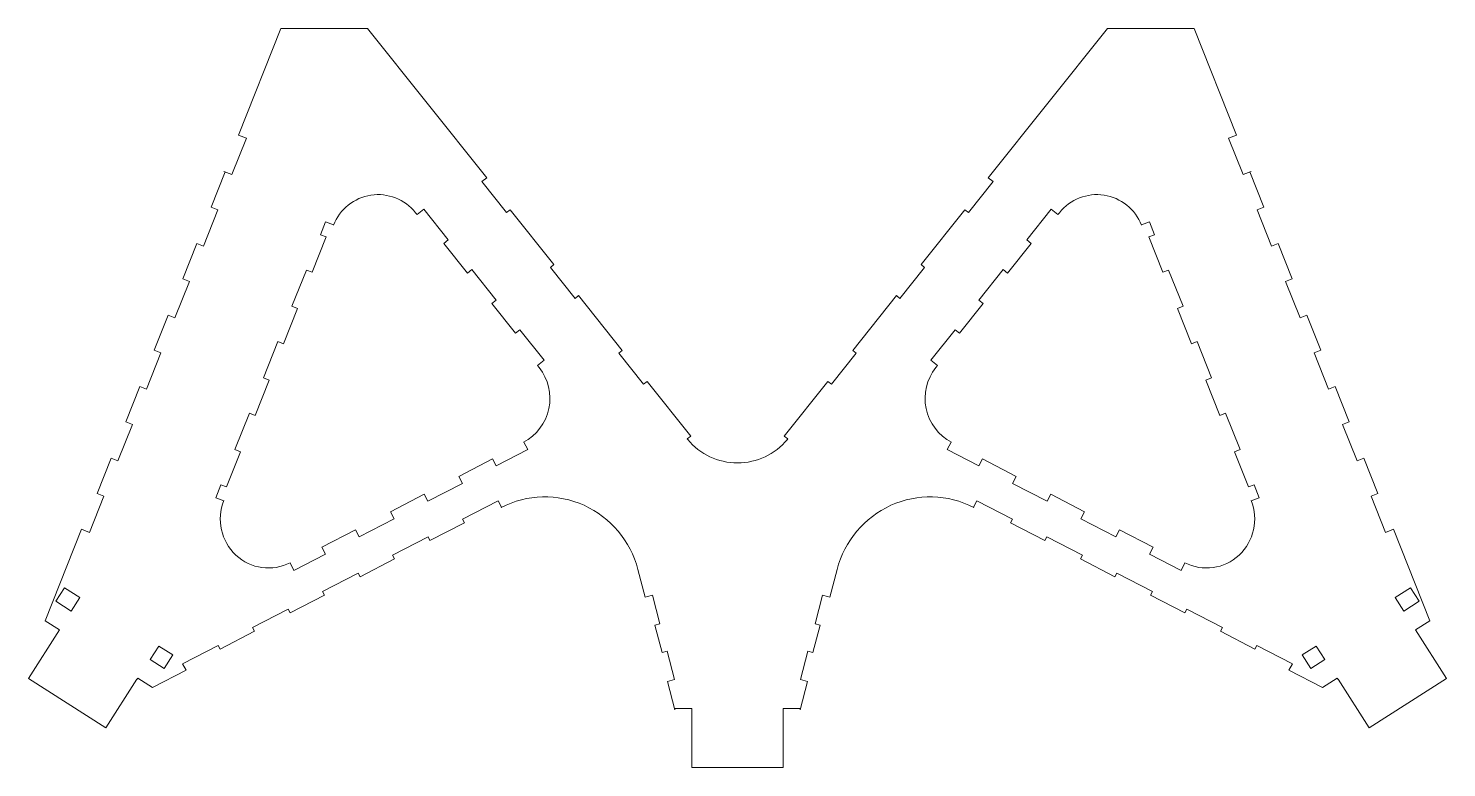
# Model space of a CAD drawing. Header units: millimetres. Extents: x 2 to 739, y 13 to 397.
import ezdxf

# ---------------------------------------------------------------- set-up
doc = ezdxf.new("R2010")
doc.units = ezdxf.units.MM

msp = doc.modelspace()

# ---------------------------------------------------------------- linework, layer by layer
at = {"color": 7, "linetype": 'Continuous', "lineweight": 15}
for p, q in [((133.54, 397.16), (111.5, 341.79)), ((178.54, 397.16), (133.54, 397.16)), ((240.43, 319.63), (178.54, 397.16)), ((500.65, 319.63), (562.54, 397.16)), ((562.54, 397.16), (607.54, 397.16)), ((607.54, 397.16), (629.57, 341.79)), ((108.13, 321.28), (115.63, 340.14)), ((115.63, 340.14), (111.5, 341.79)), ((625.44, 340.14), (629.57, 341.79)), ((632.94, 321.28), (625.44, 340.14)), ((97.38, 304.35), (104.66, 322.64)), ((103.99, 322.93), (103.99, 322.92)), ((103.99, 322.93), (108.13, 321.28)), ((103.99, 322.92), (104.66, 322.64)), ((240.43, 319.63), (237.85, 317.58)), ((237.85, 317.58), (250.7, 301.48)), ((503.22, 317.58), (490.37, 301.48)), ((500.65, 319.63), (503.22, 317.58)), ((637.08, 322.93), (632.94, 321.28)), ((637.08, 322.92), (636.41, 322.64)), ((643.69, 304.35), (636.41, 322.64)), ((637.08, 322.93), (637.08, 322.92)), ((93.34, 284.12), (100.84, 302.98)), ((100.84, 302.98), (97.38, 304.35)), ((207.69, 303.22), (204.21, 300.44)), ((220.36, 287.35), (207.69, 303.22)), ((250.7, 301.48), (252.5, 302.91)), ((252.5, 302.91), (275.19, 274.49)), ((488.58, 302.91), (465.88, 274.49)), ((490.37, 301.48), (488.58, 302.91)), ((520.71, 287.35), (533.38, 303.22)), ((533.38, 303.22), (536.86, 300.44)), ((640.23, 302.98), (643.69, 304.35)), ((647.73, 284.12), (640.23, 302.98)), ((154.07, 290.01), (156.75, 296.74)), ((156.75, 296.74), (160.89, 295.1)), ((160.89, 295.1), (160.83, 294.96)), ((204.21, 300.44), (203.41, 301.45)), ((536.86, 300.44), (537.66, 301.45)), ((584.32, 296.74), (580.18, 295.1)), ((580.18, 295.1), (580.24, 294.96)), ((587, 290.01), (584.32, 296.74)), ((157.02, 288.84), (149.73, 270.53)), ((157.02, 288.84), (154.07, 290.01)), ((218.03, 285.5), (220.36, 287.35)), ((523.04, 285.5), (520.71, 287.35)), ((584.05, 288.84), (587, 290.01)), ((584.05, 288.84), (591.34, 270.53)), ((82.59, 267.19), (89.87, 285.49)), ((89.87, 285.49), (93.34, 284.12)), ((230.32, 270.1), (218.03, 285.5)), ((510.75, 270.1), (523.04, 285.5)), ((651.2, 285.49), (647.73, 284.12)), ((658.48, 267.19), (651.2, 285.49)), ((275.19, 274.49), (273.39, 273.05)), ((273.39, 273.05), (286.24, 256.95)), ((467.68, 273.05), (454.83, 256.95)), ((465.88, 274.49), (467.68, 273.05)), ((78.55, 246.95), (86.05, 265.81)), ((86.05, 265.81), (82.59, 267.19)), ((139.28, 252.84), (146.79, 271.7)), ((146.79, 271.7), (149.73, 270.53)), ((230.32, 270.1), (232.65, 271.95)), ((232.65, 271.95), (245.31, 256.09)), ((508.42, 271.95), (495.76, 256.09)), ((510.75, 270.1), (508.42, 271.95)), ((594.28, 271.7), (591.34, 270.53)), ((601.79, 252.84), (594.28, 271.7)), ((655.02, 265.81), (658.48, 267.19)), ((662.53, 246.95), (655.02, 265.81)), ((286.24, 256.95), (288.04, 258.39)), ((288.04, 258.39), (310.73, 229.96)), ((453.03, 258.39), (430.34, 229.96)), ((454.83, 256.95), (453.03, 258.39)), ((142.23, 251.67), (134.94, 233.37)), ((142.23, 251.67), (139.28, 252.84)), ((245.31, 256.09), (242.99, 254.23)), ((255.28, 238.84), (242.99, 254.23)), ((485.79, 238.84), (498.08, 254.23)), ((495.76, 256.09), (498.08, 254.23)), ((598.84, 251.67), (601.79, 252.84)), ((598.84, 251.67), (606.13, 233.37)), ((67.8, 230.02), (75.08, 248.33)), ((75.08, 248.33), (78.55, 246.95)), ((665.99, 248.33), (662.53, 246.95)), ((673.27, 230.02), (665.99, 248.33)), ((255.28, 238.84), (257.6, 240.69)), ((257.6, 240.69), (270.27, 224.83)), ((483.47, 240.69), (470.81, 224.83)), ((485.79, 238.84), (483.47, 240.69)), ((63.76, 209.79), (71.26, 228.65)), ((71.26, 228.65), (67.8, 230.02)), ((132, 234.54), (124.49, 215.68)), ((134.94, 233.37), (132, 234.54)), ((310.73, 229.96), (308.93, 228.53)), ((308.93, 228.53), (321.78, 212.43)), ((432.14, 228.53), (419.29, 212.43)), ((430.34, 229.96), (432.14, 228.53)), ((606.13, 233.37), (609.07, 234.54)), ((609.07, 234.54), (616.58, 215.68)), ((669.81, 228.65), (673.27, 230.02)), ((677.32, 209.79), (669.81, 228.65)), ((270.27, 224.83), (266.79, 222.05)), ((267.59, 221.04), (266.79, 222.05)), ((470.81, 224.83), (474.28, 222.05)), ((473.48, 221.04), (474.28, 222.05)), ((127.44, 214.51), (120.15, 196.2)), ((124.49, 215.68), (127.44, 214.51)), ((321.78, 212.43), (323.58, 213.86)), ((323.58, 213.86), (346.28, 185.42)), ((417.49, 213.86), (394.79, 185.42)), ((419.29, 212.43), (417.49, 213.86)), ((616.58, 215.68), (613.64, 214.51)), ((613.64, 214.51), (620.92, 196.2)), ((53.01, 192.86), (60.29, 211.16)), ((60.29, 211.16), (63.76, 209.79)), ((680.78, 211.16), (677.32, 209.79)), ((688.06, 192.86), (680.78, 211.16)), ((48.97, 172.62), (56.47, 191.48)), ((56.47, 191.48), (53.01, 192.86)), ((117.21, 197.37), (109.7, 178.51)), ((120.15, 196.2), (117.21, 197.37)), ((620.92, 196.2), (623.86, 197.37)), ((623.86, 197.37), (631.37, 178.51)), ((684.6, 191.48), (688.06, 192.86)), ((692.11, 172.62), (684.6, 191.48)), ((346.28, 185.42), (344.48, 183.99)), ((394.79, 185.42), (396.59, 183.99)), ((112.65, 177.34), (105.36, 159.04)), ((109.7, 178.51), (112.65, 177.34)), ((245.29, 169.96), (261.69, 178.44)), ((259.51, 182.32), (259.64, 182.39)), ((261.69, 178.44), (259.64, 182.39)), ((344.48, 183.99), (344.67, 183.75)), ((396.59, 183.99), (396.4, 183.75)), ((479.38, 178.44), (481.43, 182.39)), ((495.78, 169.96), (479.38, 178.44)), ((481.56, 182.32), (481.43, 182.39)), ((631.37, 178.51), (628.43, 177.34)), ((628.43, 177.34), (635.71, 159.04)), ((38.22, 155.69), (45.5, 174)), ((45.5, 174), (48.97, 172.62)), ((225.91, 164.57), (243.41, 173.61)), ((243.41, 173.61), (245.29, 169.96)), ((497.66, 173.61), (495.78, 169.96)), ((515.16, 164.57), (497.66, 173.61)), ((695.57, 174), (692.11, 172.62)), ((702.85, 155.69), (695.57, 174)), ((227.79, 160.92), (225.91, 164.57)), ((513.28, 160.92), (515.16, 164.57)), ((41.68, 154.32), (38.22, 155.69)), ((99.74, 153.47), (102.42, 160.21)), ((102.42, 160.21), (105.36, 159.04)), ((190.37, 146.2), (207.87, 155.25)), ((207.87, 155.25), (209.76, 151.6)), ((209.76, 151.6), (227.79, 160.92)), ((531.31, 151.6), (513.28, 160.92)), ((533.2, 155.25), (531.31, 151.6)), ((550.7, 146.2), (533.2, 155.25)), ((638.65, 160.21), (635.71, 159.04)), ((641.33, 153.47), (638.65, 160.21)), ((699.39, 154.32), (702.85, 155.69)), ((34.17, 135.45), (41.68, 154.32)), ((103.87, 151.83), (99.74, 153.47)), ((103.93, 151.97), (103.87, 151.83)), ((246.26, 151.92), (227.83, 142.39)), ((246.26, 151.92), (248.03, 148.5)), ((248.03, 148.5), (247.9, 148.43)), ((494.81, 151.92), (493.04, 148.5)), ((493.04, 148.5), (493.17, 148.43)), ((494.81, 151.92), (513.24, 142.39)), ((637.14, 151.97), (637.2, 151.83)), ((637.2, 151.83), (641.33, 153.47)), ((706.9, 135.45), (699.39, 154.32)), ((192.26, 142.55), (174.22, 133.23)), ((190.37, 146.2), (192.26, 142.55)), ((210.93, 131.22), (228.83, 140.47)), ((228.83, 140.47), (227.83, 142.39)), ((512.24, 140.47), (513.24, 142.39)), ((530.14, 131.22), (512.24, 140.47)), ((550.7, 146.2), (548.81, 142.55)), ((548.81, 142.55), (566.85, 133.23)), ((30.04, 137.1), (11.14, 89.6)), ((30.04, 137.1), (34.17, 135.45)), ((154.84, 127.84), (172.34, 136.88)), ((174.22, 133.23), (172.34, 136.88)), ((209.94, 133.14), (191.51, 123.62)), ((209.94, 133.14), (210.93, 131.22)), ((531.13, 133.14), (530.14, 131.22)), ((531.13, 133.14), (549.56, 123.62)), ((566.85, 133.23), (568.73, 136.88)), ((586.23, 127.84), (568.73, 136.88)), ((711.03, 137.1), (706.9, 135.45)), ((711.03, 137.1), (729.93, 89.6)), ((156.72, 124.19), (154.84, 127.84)), ((584.35, 124.19), (586.23, 127.84)), ((138.29, 119.67), (138.42, 119.74)), ((138.29, 119.67), (140.33, 115.72)), ((140.33, 115.72), (156.72, 124.19)), ((174.6, 112.44), (192.5, 121.69)), ((192.5, 121.69), (191.51, 123.62)), ((548.57, 121.69), (549.56, 123.62)), ((566.47, 112.44), (548.57, 121.69)), ((600.74, 115.72), (584.35, 124.19)), ((602.78, 119.67), (600.74, 115.72)), ((602.78, 119.67), (602.65, 119.74)), ((173.61, 114.37), (155.18, 104.84)), ((173.61, 114.37), (174.6, 112.44)), ((318.84, 116.23), (322.62, 101.87)), ((422.23, 116.23), (418.45, 101.87)), ((567.46, 114.37), (566.47, 112.44)), ((567.46, 114.37), (585.89, 104.84)), ((21.18, 106.7), (16.73, 99.69)), ((29.2, 101.6), (21.18, 106.7)), ((156.17, 102.92), (155.18, 104.84)), ((584.9, 102.92), (585.89, 104.84)), ((711.87, 101.6), (719.89, 106.7)), ((719.89, 106.7), (724.34, 99.69)), ((16.73, 99.69), (24.75, 94.59)), ((24.75, 94.59), (29.2, 101.6)), ((138.28, 93.67), (156.17, 102.92)), ((322.62, 101.87), (323.77, 102.18)), ((323.77, 102.17), (326.34, 102.85)), ((323.77, 102.18), (323.77, 102.17)), ((330.24, 88.04), (326.34, 102.85)), ((410.83, 88.04), (414.73, 102.85)), ((417.3, 102.17), (414.73, 102.85)), ((418.45, 101.87), (417.3, 102.18)), ((417.3, 102.18), (417.3, 102.17)), ((602.79, 93.67), (584.9, 102.92)), ((716.32, 94.59), (711.87, 101.6)), ((724.34, 99.69), (716.32, 94.59)), ((11.14, 89.6), (18.56, 84.88)), ((137.28, 95.59), (118.85, 86.07)), ((137.28, 95.59), (138.28, 93.67)), ((603.79, 95.59), (602.79, 93.67)), ((603.79, 95.59), (622.22, 86.07)), ((729.93, 89.6), (722.51, 84.88)), ((18.56, 84.88), (2.47, 59.56)), ((101.96, 74.9), (119.85, 84.14)), ((119.85, 84.14), (118.85, 86.07)), ((330.24, 88.04), (327.67, 87.37)), ((327.67, 87.37), (331.42, 73.15)), ((413.4, 87.37), (409.65, 73.15)), ((410.83, 88.04), (413.4, 87.37)), ((621.22, 84.14), (622.22, 86.07)), ((639.11, 74.9), (621.22, 84.14)), ((722.51, 84.88), (738.6, 59.56)), ((70.17, 76.45), (65.71, 69.44)), ((77.43, 71.83), (70.17, 76.45)), ((100.95, 76.82), (82.52, 67.29)), ((100.95, 76.82), (101.95, 74.89)), ((101.95, 74.89), (101.96, 74.9)), ((331.42, 73.15), (333.99, 73.82)), ((337.88, 59.02), (333.99, 73.82)), ((403.19, 59.02), (407.08, 73.82)), ((409.65, 73.15), (407.08, 73.82)), ((639.12, 74.89), (639.11, 74.9)), ((640.12, 76.82), (639.12, 74.89)), ((640.12, 76.82), (658.55, 67.29)), ((663.65, 71.83), (670.9, 76.45)), ((670.9, 76.45), (675.36, 69.44)), ((65.71, 69.44), (72.97, 64.83)), ((72.97, 64.83), (77.43, 71.83)), ((84.29, 63.87), (82.52, 67.29)), ((656.78, 63.87), (658.55, 67.29)), ((668.1, 64.83), (663.65, 71.83)), ((675.36, 69.44), (668.1, 64.83)), ((2.47, 59.56), (42.74, 33.96)), ((42.74, 33.96), (58.83, 59.27)), ((58.83, 59.27), (58.89, 59.24)), ((58.89, 59.24), (59.22, 59.78)), ((59.22, 59.78), (66.91, 54.89)), ((66.91, 54.89), (84.29, 63.87)), ((337.88, 59.02), (334.16, 58.04)), ((403.19, 59.02), (406.91, 58.04)), ((674.16, 54.89), (656.78, 63.87)), ((681.85, 59.78), (674.16, 54.89)), ((682.18, 59.24), (681.85, 59.78)), ((682.24, 59.27), (682.18, 59.24)), ((698.33, 33.96), (682.24, 59.27)), ((738.6, 59.56), (698.33, 33.96)), ((334.16, 58.04), (338.04, 43.32)), ((406.91, 58.04), (403.04, 43.32)), ((346.84, 44.08), (338.04, 44.08)), ((338.04, 43.32), (338.04, 44.08)), ((346.84, 44.08), (346.84, 13.32)), ((394.24, 44.08), (403.04, 44.08)), ((394.24, 44.08), (394.24, 13.32)), ((403.04, 43.32), (403.04, 44.08)), ((346.84, 13.32), (394.24, 13.32))]:
    msp.add_line(p, q, dxfattribs=at)
msp.add_arc((370.54, 205.06), 33.51, 219.48056, 320.51944, dxfattribs=at)
for centre, major_axis, start_param, end_param in [((184, 285.41), (0, 25.44), 5.394588, 7.469208), ((557.07, 285.41), (0, 25.44), 5.097163, 7.171782), ((248.19, 205), (0, 25.44), 3.611539, 5.394588), ((492.88, 205), (0, 25.44), 0.888597, 2.671646), ((270.54, 103.06), (0, 50.88), 4.974188, 6.753132), ((470.53, 103.06), (0, 50.88), 5.813239, 7.592182), ((127.1, 142.42), (0, 25.44), 1.186023, 3.611539), ((613.97, 142.42), (0, 25.44), 2.671646, 5.097163)]:
    msp.add_ellipse(centre, major_axis=major_axis, ratio=0.982717, start_param=start_param, end_param=end_param, dxfattribs=at)

doc.saveas('drawing.dxf')
